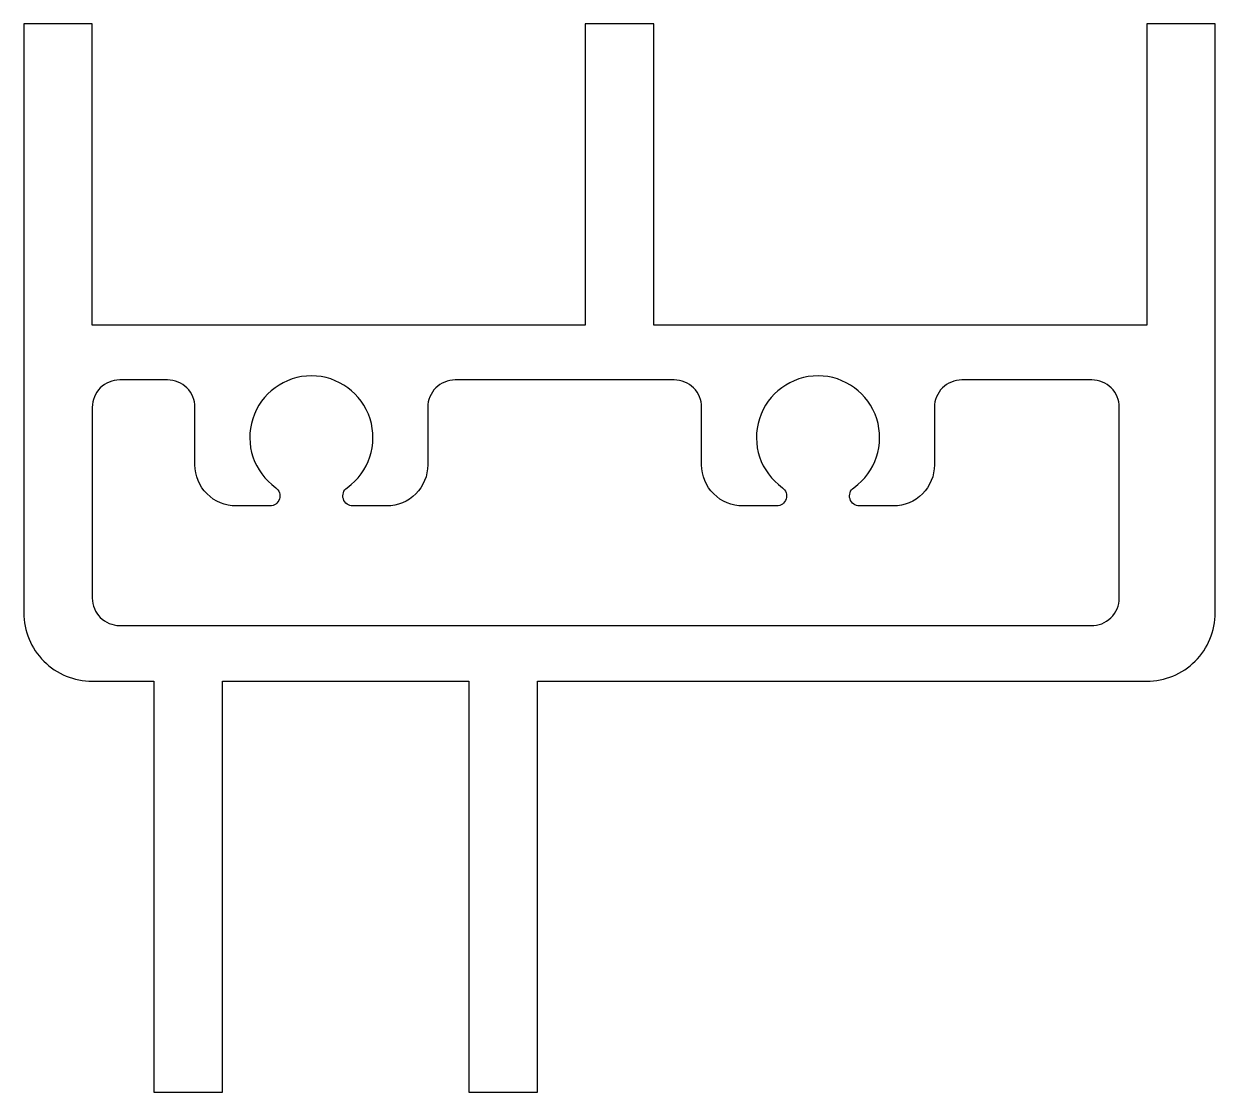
# Model space of a CAD drawing. Extents: x 136.1 to 179.6, y 201.7 to 240.7.
import ezdxf

# ---------------------------------------------------------------- set-up
doc = ezdxf.new("R2010")
doc.units = 0
doc.header["$LTSCALE"] = 15
doc.layers.get('0').update_dxf_attribs({"linetype": 'CONTINUOUS'})

msp = doc.modelspace()

# ---------------------------------------------------------------- linework, layer by layer
at = {"color": 7}
for points in [[(179.573, 219.161), (179.573, 240.661), (177.073, 240.661), (177.073, 229.661), (159.073, 229.661), (159.073, 240.661), (156.573, 240.661), (156.573, 229.661), (138.573, 229.661), (138.573, 240.661), (136.073, 240.661), (136.073, 219.161, 0.414214), (138.573, 216.661), (140.823, 216.661), (140.823, 201.661), (143.323, 201.661), (143.323, 216.661), (152.323, 216.661), (152.323, 201.661), (154.823, 201.661), (154.823, 216.661), (165.573, 216.661), (168.073, 216.661), (177.073, 216.661, 0.414214)], [(169.323, 224.561, -0.414214), (167.823, 223.061), (166.59, 223.061, -0.73034), (166.377, 223.728, 3.130449), (163.769, 223.728, -0.73034), (163.556, 223.061), (162.323, 223.061, -0.414214), (160.823, 224.561), (160.823, 226.661, 0.414214), (159.823, 227.661), (151.823, 227.661, 0.414214), (150.823, 226.661), (150.823, 224.561, -0.414214), (149.323, 223.061), (148.09, 223.061, -0.73034), (147.877, 223.728, 3.130449), (145.269, 223.728, -0.73034), (145.056, 223.061), (143.823, 223.061, -0.414214), (142.323, 224.561), (142.323, 226.661, 0.414214), (141.323, 227.661), (139.573, 227.661, 0.414214), (138.573, 226.661), (138.573, 219.697, 0.414214), (139.573, 218.697), (175.038, 218.697, 0.4244), (176.073, 219.697), (176.073, 226.661, 0.414214), (175.073, 227.661), (170.323, 227.661, 0.414214), (169.323, 226.661)]]:
    msp.add_lwpolyline(points, format="xyb", close=True, dxfattribs=at)

doc.saveas('drawing.dxf')
